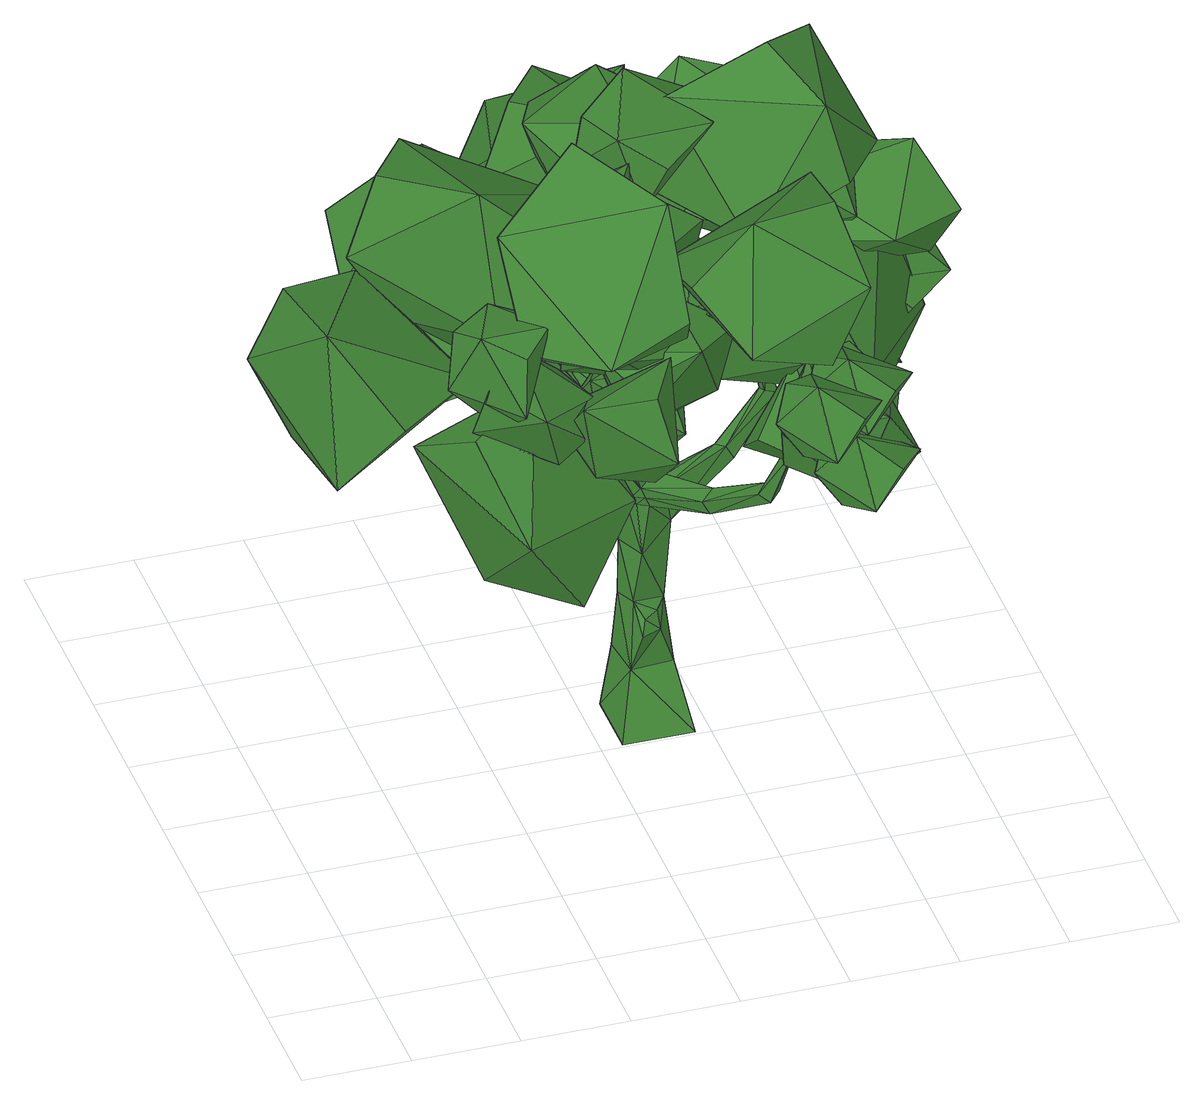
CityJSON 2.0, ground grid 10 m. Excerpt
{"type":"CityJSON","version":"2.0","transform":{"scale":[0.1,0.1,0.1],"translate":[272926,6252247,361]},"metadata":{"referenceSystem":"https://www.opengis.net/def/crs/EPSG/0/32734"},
"CityObjects":{
"tree1":{"type":"SolitaryVegetationObject","attributes":{"height":2.2,"width":0.16,"group":"standard","type":"broadleaf","footprint":[263494.01,6242678.67],"ground_height":23.1},"geometry":[{"type":"MultiSurface","lod":"2","boundaries":[[[0,1,2]],[[3,4,5]],[[0,6,7]],[[8,9,6]],[[9,10,11]],[[3,12,13]],[[2,8,0]],[[14,15,8]],[[15,16,10]],[[17,18,19]],[[2,20,14]],[[20,21,14]],[[22,16,21]],[[23,24,25]],[[7,20,1]],[[22,26,9]],[[9,23,22]],[[11,27,23]],[[28,29,30]],[[25,31,32]],[[33,34,35]],[[5,36,37]],[[38,39,40]],[[34,41,35]],[[28,38,34]],[[31,41,29]],[[39,42,43]],[[41,44,29]],[[29,39,30]],[[41,40,45]],[[46,42,47]],[[40,47,45]],[[39,46,40]],[[44,47,42]],[[48,49,50]],[[11,48,51]],[[11,12,3]],[[10,13,48]],[[52,53,54]],[[51,50,55]],[[12,55,52]],[[12,49,13]],[[56,57,58]],[[52,59,49]],[[49,56,50]],[[55,56,53]],[[60,57,61]],[[53,58,60]],[[53,61,54]],[[54,57,59]],[[62,63,64]],[[19,65,66]],[[67,65,62]],[[17,62,68]],[[10,17,32]],[[10,66,67]],[[16,19,66]],[[32,19,25]],[[64,69,70]],[[68,71,18]],[[18,63,65]],[[68,64,72]],[[70,73,74]],[[72,75,71]],[[63,75,69]],[[64,76,72]],[[73,77,74]],[[76,78,75]],[[75,73,69]],[[76,74,77]],[[79,80,81]],[[22,81,80]],[[9,79,6]],[[20,79,81]],[[82,83,84]],[[33,85,86]],[[33,28,34]],[[87,32,31]],[[33,36,88]],[[86,82,84]],[[27,37,82]],[[89,90,91]],[[82,92,93]],[[84,89,36]],[[37,89,92]],[[94,91,90]],[[89,95,92]],[[83,94,90]],[[93,95,94]],[[86,24,27]],[[86,85,24]],[[85,25,24]],[[5,87,88]],[[5,4,87]],[[4,32,87]],[[0,7,1]],[[0,8,6]],[[8,15,9]],[[9,15,10]],[[13,32,4]],[[4,3,13]],[[2,14,8]],[[14,21,15]],[[15,21,16]],[[17,68,18]],[[2,1,20]],[[20,22,21]],[[22,23,16]],[[25,16,23]],[[23,27,24]],[[7,6,20]],[[22,80,26]],[[9,11,23]],[[11,3,27]],[[28,31,29]],[[25,35,31]],[[35,25,85]],[[85,33,35]],[[37,3,5]],[[5,88,36]],[[38,30,39]],[[34,38,41]],[[28,30,38]],[[31,35,41]],[[39,44,42]],[[41,45,44]],[[29,44,39]],[[41,38,40]],[[46,43,42]],[[40,46,47]],[[39,43,46]],[[44,45,47]],[[48,13,49]],[[11,10,48]],[[11,51,12]],[[10,32,13]],[[52,55,53]],[[51,48,50]],[[12,51,55]],[[12,52,49]],[[56,59,57]],[[52,54,59]],[[49,59,56]],[[55,50,56]],[[60,58,57]],[[53,56,58]],[[53,60,61]],[[54,61,57]],[[62,65,63]],[[19,18,65]],[[67,66,65]],[[17,67,62]],[[10,67,17]],[[10,16,66]],[[16,25,19]],[[32,17,19]],[[64,63,69]],[[68,72,71]],[[18,71,63]],[[68,62,64]],[[70,69,73]],[[72,76,75]],[[63,71,75]],[[64,70,76]],[[73,78,77]],[[76,77,78]],[[75,78,73]],[[76,70,74]],[[79,26,80]],[[22,20,81]],[[9,26,79]],[[20,6,79]],[[82,93,83]],[[33,88,28]],[[28,88,31]],[[88,87,31]],[[33,84,36]],[[84,33,86]],[[86,27,82]],[[27,3,37]],[[89,83,90]],[[82,37,92]],[[84,83,89]],[[37,36,89]],[[94,95,91]],[[89,91,95]],[[83,93,94]],[[93,92,95]],[[96,97,98]],[[99,100,101]],[[102,103,104]],[[96,98,104]],[[105,106,107]],[[108,109,110]],[[111,112,113]],[[105,107,113]],[[114,115,116]],[[117,118,119]],[[120,121,122]],[[114,116,122]],[[123,124,125]],[[126,127,128]],[[129,130,131]],[[123,125,131]],[[132,133,134]],[[135,136,137]],[[138,139,140]],[[132,134,140]],[[141,142,143]],[[144,145,146]],[[147,148,149]],[[141,143,149]],[[150,151,152]],[[153,154,155]],[[156,157,158]],[[150,152,158]],[[159,160,161]],[[162,163,164]],[[165,166,167]],[[159,161,167]],[[168,169,170]],[[171,172,173]],[[174,175,176]],[[168,170,176]],[[177,178,179]],[[180,181,182]],[[183,184,185]],[[177,179,185]],[[186,187,188]],[[189,190,191]],[[192,193,194]],[[186,188,194]],[[195,196,197]],[[198,199,200]],[[201,202,203]],[[195,197,203]],[[204,205,206]],[[207,208,209]],[[210,211,212]],[[204,206,212]],[[213,214,215]],[[216,217,218]],[[219,220,221]],[[213,215,221]],[[222,223,224]],[[225,226,227]],[[228,229,230]],[[222,224,230]],[[231,232,233]],[[234,235,236]],[[237,238,239]],[[231,233,239]],[[240,241,242]],[[243,244,245]],[[246,247,248]],[[240,242,248]],[[249,250,251]],[[252,253,254]],[[255,256,257]],[[249,251,257]],[[258,259,260]],[[261,262,263]],[[264,265,266]],[[258,260,266]],[[267,268,269]],[[270,271,272]],[[273,274,275]],[[267,269,275]],[[276,277,278]],[[279,280,281]],[[282,283,284]],[[276,278,284]],[[285,286,287]],[[288,289,290]],[[291,292,293]],[[285,287,293]],[[294,295,296]],[[297,298,299]],[[300,301,302]],[[294,296,302]],[[303,304,305]],[[306,307,308]],[[309,310,311]],[[303,305,311]],[[312,313,314]],[[315,316,317]],[[318,319,320]],[[312,314,320]],[[321,322,323]],[[324,325,326]],[[327,328,329]],[[321,323,329]],[[330,331,332]],[[333,334,335]],[[336,337,338]],[[330,332,338]],[[339,340,341]],[[342,343,344]],[[345,346,347]],[[339,341,347]],[[348,349,350]],[[351,352,353]],[[354,355,356]],[[348,350,356]],[[357,358,359]],[[360,361,362]],[[363,364,365]],[[357,359,365]],[[366,367,368]],[[369,370,371]],[[372,373,374]],[[366,368,374]],[[375,376,377]],[[378,379,380]],[[381,382,383]],[[375,377,383]],[[384,385,386]],[[387,388,389]],[[390,391,392]],[[384,386,392]],[[393,394,395]],[[396,397,398]],[[399,400,401]],[[393,395,401]],[[402,403,404]],[[405,406,407]],[[408,409,410]],[[402,404,410]],[[411,412,413]],[[414,415,416]],[[417,418,419]],[[411,413,419]],[[419,416,417]],[[419,413,416]],[[413,414,416]],[[419,412,411]],[[419,418,412]],[[418,420,412]],[[416,418,417]],[[416,415,418]],[[415,420,418]],[[413,415,414]],[[413,412,415]],[[412,420,415]],[[410,407,408]],[[410,404,407]],[[404,405,407]],[[410,403,402]],[[410,409,403]],[[409,421,403]],[[407,409,408]],[[407,406,409]],[[406,421,409]],[[404,406,405]],[[404,403,406]],[[403,421,406]],[[401,398,399]],[[401,395,398]],[[395,396,398]],[[401,394,393]],[[401,400,394]],[[400,422,394]],[[398,400,399]],[[398,397,400]],[[397,422,400]],[[395,397,396]],[[395,394,397]],[[394,422,397]],[[392,389,390]],[[392,386,389]],[[386,387,389]],[[392,385,384]],[[392,391,385]],[[391,423,385]],[[389,391,390]],[[389,388,391]],[[388,423,391]],[[386,388,387]],[[386,385,388]],[[385,423,388]],[[383,380,381]],[[383,377,380]],[[377,378,380]],[[383,376,375]],[[383,382,376]],[[382,424,376]],[[380,382,381]],[[380,379,382]],[[379,424,382]],[[377,379,378]],[[377,376,379]],[[376,424,379]],[[374,371,372]],[[374,368,371]],[[368,369,371]],[[374,367,366]],[[374,373,367]],[[373,425,367]],[[371,373,372]],[[371,370,373]],[[370,425,373]],[[368,370,369]],[[368,367,370]],[[367,425,370]],[[365,362,363]],[[365,359,362]],[[359,360,362]],[[365,358,357]],[[365,364,358]],[[364,426,358]],[[362,364,363]],[[362,361,364]],[[361,426,364]],[[359,361,360]],[[359,358,361]],[[358,426,361]],[[356,353,354]],[[356,350,353]],[[350,351,353]],[[356,349,348]],[[356,355,349]],[[355,427,349]],[[353,355,354]],[[353,352,355]],[[352,427,355]],[[350,352,351]],[[350,349,352]],[[349,427,352]],[[347,344,345]],[[347,341,344]],[[341,342,344]],[[347,340,339]],[[347,346,340]],[[346,428,340]],[[344,346,345]],[[344,343,346]],[[343,428,346]],[[341,343,342]],[[341,340,343]],[[340,428,343]],[[338,335,336]],[[338,332,335]],[[332,333,335]],[[338,331,330]],[[338,337,331]],[[337,429,331]],[[335,337,336]],[[335,334,337]],[[334,429,337]],[[332,334,333]],[[332,331,334]],[[331,429,334]],[[329,326,327]],[[329,323,326]],[[323,324,326]],[[329,322,321]],[[329,328,322]],[[328,430,322]],[[326,328,327]],[[326,325,328]],[[325,430,328]],[[323,325,324]],[[323,322,325]],[[322,430,325]],[[320,317,318]],[[320,314,317]],[[314,315,317]],[[320,313,312]],[[320,319,313]],[[319,431,313]],[[317,319,318]],[[317,316,319]],[[316,431,319]],[[314,316,315]],[[314,313,316]],[[313,431,316]],[[311,308,309]],[[311,305,308]],[[305,306,308]],[[311,304,303]],[[311,310,304]],[[310,432,304]],[[308,310,309]],[[308,307,310]],[[307,432,310]],[[305,307,306]],[[305,304,307]],[[304,432,307]],[[302,299,300]],[[302,296,299]],[[296,297,299]],[[302,295,294]],[[302,301,295]],[[301,433,295]],[[299,301,300]],[[299,298,301]],[[298,433,301]],[[296,298,297]],[[296,295,298]],[[295,433,298]],[[293,290,291]],[[293,287,290]],[[287,288,290]],[[293,286,285]],[[293,292,286]],[[292,434,286]],[[290,292,291]],[[290,289,292]],[[289,434,292]],[[287,289,288]],[[287,286,289]],[[286,434,289]],[[284,281,282]],[[284,278,281]],[[278,279,281]],[[284,277,276]],[[284,283,277]],[[283,435,277]],[[281,283,282]],[[281,280,283]],[[280,435,283]],[[278,280,279]],[[278,277,280]],[[277,435,280]],[[275,272,273]],[[275,269,272]],[[269,270,272]],[[275,268,267]],[[275,274,268]],[[274,436,268]],[[272,274,273]],[[272,271,274]],[[271,436,274]],[[269,271,270]],[[269,268,271]],[[268,436,271]],[[266,263,264]],[[266,260,263]],[[260,261,263]],[[266,259,258]],[[266,265,259]],[[265,437,259]],[[263,265,264]],[[263,262,265]],[[262,437,265]],[[260,262,261]],[[260,259,262]],[[259,437,262]],[[257,254,255]],[[257,251,254]],[[251,252,254]],[[257,250,249]],[[257,256,250]],[[256,438,250]],[[254,256,255]],[[254,253,256]],[[253,438,256]],[[251,253,252]],[[251,250,253]],[[250,438,253]],[[248,245,246]],[[248,242,245]],[[242,243,245]],[[248,241,240]],[[248,247,241]],[[247,439,241]],[[245,247,246]],[[245,244,247]],[[244,439,247]],[[242,244,243]],[[242,241,244]],[[241,439,244]],[[239,236,237]],[[239,233,236]],[[233,234,236]],[[239,232,231]],[[239,238,232]],[[238,440,232]],[[236,238,237]],[[236,235,238]],[[235,440,238]],[[233,235,234]],[[233,232,235]],[[232,440,235]],[[230,227,228]],[[230,224,227]],[[224,225,227]],[[230,223,222]],[[230,229,223]],[[229,441,223]],[[227,229,228]],[[227,226,229]],[[226,441,229]],[[224,226,225]],[[224,223,226]],[[223,441,226]],[[221,218,219]],[[221,215,218]],[[215,216,218]],[[221,214,213]],[[221,220,214]],[[220,442,214]],[[218,220,219]],[[218,217,220]],[[217,442,220]],[[215,217,216]],[[215,214,217]],[[214,442,217]],[[212,209,210]],[[212,206,209]],[[206,207,209]],[[212,205,204]],[[212,211,205]],[[211,443,205]],[[209,211,210]],[[209,208,211]],[[208,443,211]],[[206,208,207]],[[206,205,208]],[[205,443,208]],[[203,200,201]],[[203,197,200]],[[197,198,200]],[[203,196,195]],[[203,202,196]],[[202,444,196]],[[200,202,201]],[[200,199,202]],[[199,444,202]],[[197,199,198]],[[197,196,199]],[[196,444,199]],[[194,191,192]],[[194,188,191]],[[188,189,191]],[[194,187,186]],[[194,193,187]],[[193,445,187]],[[191,193,192]],[[191,190,193]],[[190,445,193]],[[188,190,189]],[[188,187,190]],[[187,445,190]],[[185,182,183]],[[185,179,182]],[[179,180,182]],[[185,178,177]],[[185,184,178]],[[184,446,178]],[[182,184,183]],[[182,181,184]],[[181,446,184]],[[179,181,180]],[[179,178,181]],[[178,446,181]],[[176,173,174]],[[176,170,173]],[[170,171,173]],[[176,169,168]],[[176,175,169]],[[175,447,169]],[[173,175,174]],[[173,172,175]],[[172,447,175]],[[170,172,171]],[[170,169,172]],[[169,447,172]],[[167,164,165]],[[167,161,164]],[[161,162,164]],[[167,160,159]],[[167,166,160]],[[166,448,160]],[[164,166,165]],[[164,163,166]],[[163,448,166]],[[161,163,162]],[[161,160,163]],[[160,448,163]],[[158,155,156]],[[158,152,155]],[[152,153,155]],[[158,151,150]],[[158,157,151]],[[157,449,151]],[[155,157,156]],[[155,154,157]],[[154,449,157]],[[152,154,153]],[[152,151,154]],[[151,449,154]],[[149,146,147]],[[149,143,146]],[[143,144,146]],[[149,142,141]],[[149,148,142]],[[148,450,142]],[[146,148,147]],[[146,145,148]],[[145,450,148]],[[143,145,144]],[[143,142,145]],[[142,450,145]],[[140,137,138]],[[140,134,137]],[[134,135,137]],[[140,133,132]],[[140,139,133]],[[139,451,133]],[[137,139,138]],[[137,136,139]],[[136,451,139]],[[134,136,135]],[[134,133,136]],[[133,451,136]],[[131,128,129]],[[131,125,128]],[[125,126,128]],[[131,124,123]],[[131,130,124]],[[130,452,124]],[[128,130,129]],[[128,127,130]],[[127,452,130]],[[125,127,126]],[[125,124,127]],[[124,452,127]],[[122,119,120]],[[122,116,119]],[[116,117,119]],[[122,115,114]],[[122,121,115]],[[121,453,115]],[[119,121,120]],[[119,118,121]],[[118,453,121]],[[116,118,117]],[[116,115,118]],[[115,453,118]],[[113,110,111]],[[113,107,110]],[[107,108,110]],[[113,106,105]],[[113,112,106]],[[112,454,106]],[[110,112,111]],[[110,109,112]],[[109,454,112]],[[107,109,108]],[[107,106,109]],[[106,454,109]],[[104,101,102]],[[104,98,101]],[[98,99,101]],[[104,97,96]],[[104,103,97]],[[103,455,97]],[[101,103,102]],[[101,100,103]],[[100,455,103]],[[98,100,99]],[[98,97,100]],[[97,455,100]]]}]}
},
"vertices":[
[386,369,9],[320,303,9],[320,369,9],[368,334,252],[363,345,252],[364,333,263],[375,331,69],[386,303,9],[370,376,68],[371,347,127],[360,357,215],[373,332,217],[432,361,263],[426,373,259],[331,371,68],[363,372,128],[333,358,188],[350,392,242],[332,442,283],[340,386,239],[335,328,69],[334,364,128],[340,337,134],[346,329,188],[340,326,244],[334,337,242],[360,331,125],[349,318,246],[322,335,329],[257,346,409],[261,335,416],[313,348,324],[353,353,248],[341,318,266],[311,324,322],[302,338,317],[394,278,282],[402,278,267],[256,327,406],[153,335,394],[151,328,385],[253,337,399],[97,340,426],[99,336,428],[151,344,388],[149,337,378],[97,333,425],[95,337,423],[435,375,246],[467,375,309],[479,377,305],[440,363,248],[469,365,312],[464,354,369],[453,352,373],[481,366,307],[462,363,368],[510,366,414],[512,367,412],[452,361,371],[513,364,413],[510,363,415],[353,454,264],[326,494,270],[345,496,270],[328,450,263],[338,395,215],[354,395,225],[346,444,285],[331,529,251],[347,530,251],[328,498,286],[339,500,286],[329,577,276],[337,578,277],[333,533,265],[343,534,266],[335,575,284],[330,574,283],[361,323,110],[346,321,124],[342,314,111],[388,267,263],[416,217,311],[381,267,277],[336,326,253],[345,317,256],[357,343,261],[358,332,272],[426,228,314],[434,194,370],[438,199,371],[437,223,306],[426,212,303],[439,190,368],[444,196,369],[594,392,451],[560,320,522],[611,353,381],[561,304,339],[525,228,406],[501,359,330],[462,399,389],[423,327,458],[529,432,422],[163,385,426],[175,280,441],[113,396,363],[38,365,353],[46,258,365],[7,395,422],[36,384,498],[43,279,515],[111,412,483],[250,220,451],[284,152,375],[193,267,418],[125,243,380],[154,177,301],[96,198,441],[133,136,479],[162,66,404],[200,178,501],[466,155,651],[476,255,614],[387,138,655],[332,143,595],[337,243,556],[372,94,543],[448,103,516],[458,201,474],[483,104,590],[316,98,591],[311,145,687],[240,83,566],[179,138,560],[169,187,654],[219,189,510],[291,224,522],[285,277,616],[332,155,535],[467,253,350],[402,216,365],[491,267,401],[504,232,445],[441,194,463],[538,196,413],[523,167,365],[460,126,381],[506,214,335],[535,389,545],[600,352,560],[535,403,489],[543,367,443],[608,329,454],[499,331,457],[491,303,507],[555,262,520],[493,349,541],[188,376,426],[110,447,441],[233,400,363],[269,472,353],[194,548,365],[312,470,422],[284,459,498],[210,534,515],[245,389,483],[254,594,426],[314,682,441],[285,553,363],[362,528,353],[426,613,365],[365,485,422],[351,512,498],[414,596,515],[276,540,483],[479,374,473],[381,413,488],[513,413,410],[520,493,400],[423,537,412],[562,506,469],[539,486,545],[443,530,562],[528,407,530],[372,555,513],[445,479,528],[326,534,449],[285,464,440],[355,384,451],[242,469,509],[271,478,584],[340,398,602],[314,545,569],[231,493,505],[304,416,520],[184,471,442],[144,401,432],[214,321,444],[101,407,501],[130,415,577],[199,336,594],[173,483,562],[464,344,695],[376,363,643],[498,280,663],[516,268,586],[429,284,531],[561,332,579],[541,407,594],[455,429,538],[519,395,669],[311,655,373],[222,622,330],[344,593,410],[362,523,378],[275,485,334],[407,552,320],[387,605,265],[302,570,217],[365,661,316],[299,356,643],[350,398,656],[291,357,592],[325,347,555],[377,389,565],[339,301,572],[357,289,619],[411,329,631],[317,308,645],[358,341,463],[409,383,476],[349,341,413],[384,332,376],[436,373,385],[398,285,393],[416,274,439],[469,313,451],[376,293,466],[258,440,459],[309,482,472],[250,440,409],[285,431,372],[337,473,381],[298,384,389],[317,373,436],[370,412,447],[277,392,462],[246,485,368],[305,499,398],[226,529,351],[249,564,321],[308,581,349],[259,531,282],[286,487,285],[346,502,312],[257,466,321],[281,357,602],[343,356,627],[260,403,613],[280,449,601],[342,451,626],[283,440,551],[309,402,527],[372,403,549],[284,364,551],[281,148,498],[343,147,523],[260,194,509],[280,240,497],[342,243,522],[283,232,447],[309,194,423],[372,194,446],[284,156,448],[281,242,546],[343,241,571],[260,288,557],[280,334,546],[342,337,570],[283,326,495],[309,288,471],[372,289,494],[284,250,496],[213,135,475],[217,90,525],[249,171,483],[299,164,491],[306,121,542],[307,139,447],[284,96,431],[291,50,480],[236,114,434],[450,372,529],[454,327,580],[486,408,538],[536,401,546],[543,358,597],[545,376,502],[521,333,486],[528,287,535],[474,351,489],[231,313,559],[235,269,610],[267,350,568],[317,343,575],[324,299,626],[326,317,532],[302,274,516],[309,228,565],[254,293,518],[272,302,382],[276,258,433],[308,339,391],[358,332,399],[365,288,450],[366,306,355],[343,263,339],[350,217,388],[295,282,341],[363,250,472],[367,205,522],[398,286,480],[449,279,488],[456,236,539],[457,254,444],[434,211,428],[440,165,477],[386,229,431],[238,466,377],[242,421,427],[274,502,385],[324,495,393],[331,451,444],[333,469,349],[309,426,333],[316,380,382],[262,445,336],[466,206,439],[524,180,417],[429,193,405],[417,146,389],[474,118,365],[409,127,436],[441,126,476],[498,96,455],[449,176,477],[447,149,497],[463,106,517],[477,169,487],[506,158,465],[525,116,484],[485,149,435],[456,124,434],[473,80,452],[436,141,461],[447,125,430],[463,83,451],[477,146,421],[506,135,399],[525,93,418],[485,126,368],[456,101,368],[473,57,386],[436,117,395],[398,81,522],[414,39,542],[428,102,512],[457,91,490],[476,49,509],[436,81,460],[407,57,459],[424,13,477],[387,73,486],[321,163,511],[271,141,531],[312,187,475],[283,221,472],[231,201,491],[301,245,505],[308,232,547],[257,213,569],[333,197,537],[226,108,481],[184,91,519],[206,126,446],[176,159,446],[133,145,483],[203,188,468],[222,183,507],[181,169,546],[244,145,497],[588,316,406],[634,351,414],[556,328,435],[540,369,441],[584,405,451],[526,375,399],[552,373,362],[597,410,370],[566,332,369],[545,292,388],[579,319,349],[540,319,423],[526,361,422],[559,391,384],[487,353,402],[481,332,363],[512,361,323],[503,295,374],[170,103,580],[167,97,522],[200,135,588],[201,176,572],[198,173,514],[160,187,586],[122,166,578],[116,162,520],[135,127,593],[158,141,485],[569,373,329],[631,409,417],[142,126,538],[224,174,542],[448,9,521],[497,53,429],[497,77,496],[532,115,399],[300,392,446],[424,176,542],[334,229,452],[293,240,629],[512,298,599],[275,61,544],[389,289,559],[389,195,511],[389,404,615],[354,536,369],[369,479,440],[468,380,444],[409,396,624],[217,539,268],[370,369,540],[280,312,528],[421,375,535],[360,518,496],[421,680,449],[128,553,449],[625,292,519],[397,156,413],[251,232,707],[428,290,526],[218,92,316],[93,211,449],[482,250,501]
]}
